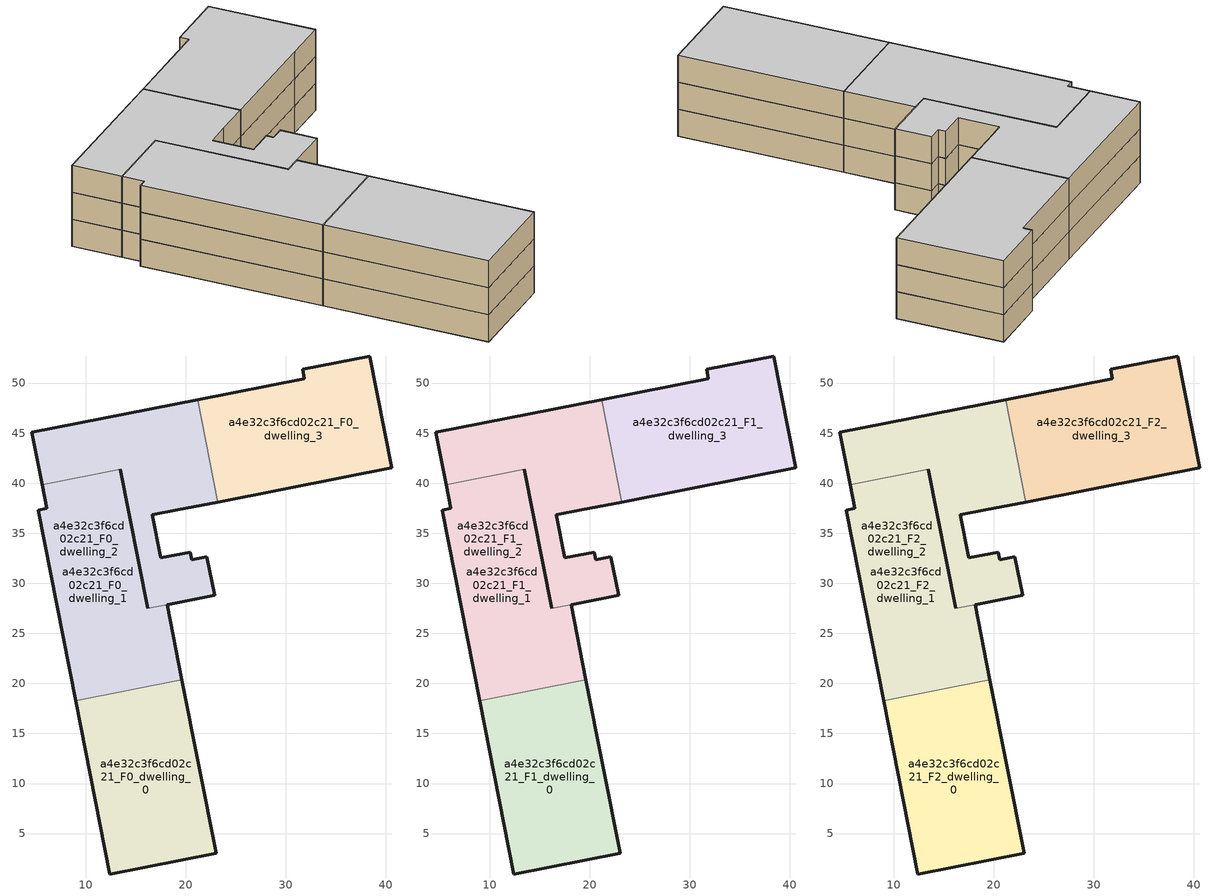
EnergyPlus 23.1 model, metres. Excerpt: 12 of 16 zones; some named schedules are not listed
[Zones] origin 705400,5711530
a4e32c3f6cd02c21_F0_dwelling_0
 floor ground (EU_floor_Construction): 23.05,3.04 19.63,20.36 9.01,18.27 12.43,0.96 z0
 wall outside (EU_wall_Construction): 19.63,20.36 23.05,3.04 12.43,0.96 9.01,18.27 z0:3
 wall to a4e32c3f6cd02c21_F0_dwelling_1 (EU_wall_Construction): 9.01,18.27 19.63,20.36 z0:3
a4e32c3f6cd02c21_F0_dwelling_1
 floor ground (EU_floor_Construction): 22.88,28.79 22.12,32.66 20.61,32.36 20.45,33.13 17.51,32.55 16.67,36.83 19.2,37.33 23.21,38.11 21.2,48.32 4.63,45.07 5.67,39.83 13.48,41.37 16.22,27.49 18.15,27.87 z0; 19.63,20.36 18.15,27.87 16.22,27.49 13.48,41.37 5.67,39.83 6.13,37.49 5.25,37.32 9.01,18.27 z0
 wall outside (EU_wall_Construction): 9.01,18.27 5.25,37.32 6.13,37.49 5.67,39.83 / 13.48,41.37 16.22,27.49 / 18.15,27.87 19.63,20.36 z0:3
 wall to a4e32c3f6cd02c21_F0_dwelling_2 (EU_wall_Construction): 5.67,39.83 13.48,41.37 / 16.22,27.49 18.15,27.87 z0:3
a4e32c3f6cd02c21_F0_dwelling_2
 floor ground (EU_floor_Construction): 22.88,28.79 22.12,32.66 20.61,32.36 20.45,33.13 17.51,32.55 16.67,36.83 19.2,37.33 23.21,38.11 21.2,48.32 4.63,45.07 5.67,39.83 13.48,41.37 16.22,27.49 18.15,27.87 z0; 19.63,20.36 18.15,27.87 16.22,27.49 13.48,41.37 5.67,39.83 6.13,37.49 5.25,37.32 9.01,18.27 z0
 wall outside (EU_wall_Construction): 16.22,27.49 13.48,41.37 / 5.67,39.83 4.64,45.07 21.2,48.32 / 23.21,38.11 19.2,37.33 16.67,36.83 17.52,32.55 20.45,33.13 20.61,32.36 22.12,32.66 22.89,28.79 18.16,27.87 18.15,27.87 z0:3
 wall to a4e32c3f6cd02c21_F0_dwelling_3 (EU_wall_Construction): 21.2,48.32 23.21,38.11 z0:3
a4e32c3f6cd02c21_F0_dwelling_3
 floor ground (EU_floor_Construction): 40.57,41.53 38.37,52.71 31.67,51.39 31.86,50.42 21.2,48.32 23.21,38.11 35.77,40.57 z0
 wall outside (EU_wall_Construction): 21.2,48.32 31.86,50.42 31.67,51.39 38.37,52.71 40.57,41.53 35.77,40.57 23.21,38.11 z0:3
a4e32c3f6cd02c21_F1_dwelling_0
 floor to a4e32c3f6cd02c21_F0_dwelling_0 (EU_floor_Construction): 23.05,3.04 19.63,20.36 9.01,18.27 12.43,0.96 z3
 wall outside (EU_wall_Construction): 19.63,20.36 23.05,3.04 12.43,0.96 9.01,18.27 z3:6
 wall to a4e32c3f6cd02c21_F1_dwelling_1 (EU_wall_Construction): 9.01,18.27 19.63,20.36 z3:6
a4e32c3f6cd02c21_F1_dwelling_1
 floor outside (EU_floor_Construction): 19.63,20.36 18.15,27.87 16.22,27.49 13.48,41.37 5.67,39.83 6.13,37.49 5.25,37.32 9.01,18.27 z3; 22.88,28.79 22.12,32.66 20.61,32.36 20.45,33.13 17.51,32.55 16.67,36.83 19.2,37.33 23.21,38.11 21.2,48.32 4.63,45.07 5.67,39.83 13.48,41.37 16.22,27.49 18.15,27.87 z3
 wall outside (EU_wall_Construction): 9.01,18.27 5.25,37.32 6.13,37.49 5.67,39.83 / 13.48,41.37 16.22,27.49 / 18.15,27.87 19.63,20.36 z3:6
 wall to a4e32c3f6cd02c21_F1_dwelling_2 (EU_wall_Construction): 5.67,39.83 13.48,41.37 / 16.22,27.49 18.15,27.87 z3:6
a4e32c3f6cd02c21_F1_dwelling_2
 floor to a4e32c3f6cd02c21_F0_dwelling_2 (EU_floor_Construction): 19.63,20.36 18.15,27.87 16.22,27.49 13.48,41.37 5.67,39.83 6.13,37.49 5.25,37.32 9.01,18.27 z3; 22.88,28.79 22.12,32.66 20.61,32.36 20.45,33.13 17.51,32.55 16.67,36.83 19.2,37.33 23.21,38.11 21.2,48.32 4.63,45.07 5.67,39.83 13.48,41.37 16.22,27.49 18.15,27.87 z3
 wall outside (EU_wall_Construction): 16.22,27.49 13.48,41.37 / 5.67,39.83 4.64,45.07 21.2,48.32 / 23.21,38.11 19.2,37.33 16.67,36.83 17.52,32.55 20.45,33.13 20.61,32.36 22.12,32.66 22.89,28.79 18.16,27.87 18.15,27.87 z3:6
 wall to a4e32c3f6cd02c21_F1_dwelling_3 (EU_wall_Construction): 21.2,48.32 23.21,38.11 z3:6
a4e32c3f6cd02c21_F1_dwelling_3
 floor to a4e32c3f6cd02c21_F0_dwelling_3 (EU_floor_Construction): 40.57,41.53 38.37,52.71 31.67,51.39 31.86,50.42 21.2,48.32 23.21,38.11 35.77,40.57 z3
 wall outside (EU_wall_Construction): 21.2,48.32 31.86,50.42 31.67,51.39 38.37,52.71 40.57,41.53 35.77,40.57 23.21,38.11 z3:6
a4e32c3f6cd02c21_F2_dwelling_0
 floor to a4e32c3f6cd02c21_F1_dwelling_0 (EU_floor_Construction): 23.05,3.04 19.63,20.36 9.01,18.27 12.43,0.96 z6
 wall outside (EU_wall_Construction): 19.63,20.36 23.05,3.04 12.43,0.96 9.01,18.27 z6:9
 wall to a4e32c3f6cd02c21_F2_dwelling_1 (EU_wall_Construction): 9.01,18.27 19.63,20.36 z6:9
 ceiling to a4e32c3f6cd02c21_F3_dwelling_0 (EU_floor_Construction): 19.63,20.36 23.05,3.04 12.43,0.96 9.01,18.27 z9
a4e32c3f6cd02c21_F2_dwelling_1
 floor outside (EU_floor_Construction): 19.63,20.36 18.15,27.87 16.22,27.49 13.48,41.37 5.67,39.83 6.13,37.49 5.25,37.32 9.01,18.27 z6; 22.88,28.79 22.12,32.66 20.61,32.36 20.45,33.13 17.51,32.55 16.67,36.83 19.2,37.33 23.21,38.11 21.2,48.32 4.63,45.07 5.67,39.83 13.48,41.37 16.22,27.49 18.15,27.87 z6
 wall outside (EU_wall_Construction): 9.01,18.27 5.25,37.32 6.13,37.49 5.67,39.83 / 13.48,41.37 16.22,27.49 / 18.15,27.87 19.63,20.36 z6:9
 wall to a4e32c3f6cd02c21_F2_dwelling_2 (EU_wall_Construction): 5.67,39.83 13.48,41.37 / 16.22,27.49 18.15,27.87 z6:9
 ceiling to a4e32c3f6cd02c21_F3_dwelling_2 (EU_floor_Construction): 13.48,41.37 16.22,27.49 18.15,27.87 19.63,20.36 9.01,18.27 5.25,37.32 6.13,37.49 5.67,39.83 z9; 21.2,48.32 23.21,38.11 19.2,37.33 16.67,36.83 17.51,32.55 20.45,33.13 20.61,32.36 22.12,32.66 22.88,28.79 18.15,27.87 16.22,27.49 13.48,41.37 5.67,39.83 4.63,45.07 z9
a4e32c3f6cd02c21_F2_dwelling_2
 floor to a4e32c3f6cd02c21_F1_dwelling_2 (EU_floor_Construction): 19.63,20.36 18.15,27.87 16.22,27.49 13.48,41.37 5.67,39.83 6.13,37.49 5.25,37.32 9.01,18.27 z6; 22.88,28.79 22.12,32.66 20.61,32.36 20.45,33.13 17.51,32.55 16.67,36.83 19.2,37.33 23.21,38.11 21.2,48.32 4.63,45.07 5.67,39.83 13.48,41.37 16.22,27.49 18.15,27.87 z6
 wall outside (EU_wall_Construction): 16.22,27.49 13.48,41.37 / 5.67,39.83 4.64,45.07 21.2,48.32 / 23.21,38.11 19.2,37.33 16.67,36.83 17.52,32.55 20.45,33.13 20.61,32.36 22.12,32.66 22.89,28.79 18.16,27.87 18.15,27.87 z6:9
 wall to a4e32c3f6cd02c21_F2_dwelling_3 (EU_wall_Construction): 21.2,48.32 23.21,38.11 z6:9
 ceiling to a4e32c3f6cd02c21_F3_dwelling_2 (EU_floor_Construction): 13.48,41.37 16.22,27.49 18.15,27.87 19.63,20.36 9.01,18.27 5.25,37.32 6.13,37.49 5.67,39.83 z9; 21.2,48.32 23.21,38.11 19.2,37.33 16.67,36.83 17.51,32.55 20.45,33.13 20.61,32.36 22.12,32.66 22.88,28.79 18.15,27.87 16.22,27.49 13.48,41.37 5.67,39.83 4.63,45.07 z9
a4e32c3f6cd02c21_F2_dwelling_3
 floor to a4e32c3f6cd02c21_F1_dwelling_3 (EU_floor_Construction): 40.57,41.53 38.37,52.71 31.67,51.39 31.86,50.42 21.2,48.32 23.21,38.11 35.77,40.57 z6
 wall outside (EU_wall_Construction): 21.2,48.32 31.86,50.42 31.67,51.39 38.37,52.71 40.57,41.53 35.77,40.57 23.21,38.11 z6:9
 ceiling to a4e32c3f6cd02c21_F3_dwelling_3 (EU_floor_Construction): 38.37,52.71 40.57,41.53 35.77,40.57 23.21,38.11 21.2,48.32 31.86,50.42 31.67,51.39 z9
[Building]
EU S2 Campaign: North Axis=0; Terrain=City; Solar Distribution=FullExterior
[Site:Location]
London: Latitude=51.5; Longitude=-0.5; Time Zone=0; Elevation=25
[SizingPeriod:WeatherFileDays]
AnnualSizingPeriod: Begin Month=1; Begin Day of Month=1; End Month=12; End Day of Month=31; Day of Week for Start Day=Monday; Use Weather File Daylight Saving Period=No; Use Weather File Rain and Snow Indicators=No
[MATERIAL]
EU_InternalMass_Material: Roughness=MediumRough; Thickness=0.1; Conductivity=1; Density=1800; Specific Heat=900; Thermal Absorptance=0.9; Solar Absorptance=0.7; Visible Absorptance=0.7
[MATERIAL:NOMASS] Roughness=MediumRough; Thermal Absorptance=0.9; Solar Absorptance=0.7; Visible Absorptance=0.7
Name | Thermal Resistance
EU_wall_NoMass | 3.06955
EU_floor_NoMass | 3.75167
[CONSTRUCTION]
EU_wall_Construction: EU_wall_NoMass
EU_floor_Construction: EU_floor_NoMass
EU_InternalMass_Construction: EU_InternalMass_Material
[ZONE] Type=1; Multiplier=1; Ceiling Height=autocalculate; Floor Area=autocalculate; Part of Total Floor Area=Yes
Name | Volume
a4e32c3f6cd02c21_F0_dwelling_0; a4e32c3f6cd02c21_F1_dwelling_0; a4e32c3f6cd02c21_F2_dwelling_0 | 572.815
a4e32c3f6cd02c21_F0_dwelling_1; a4e32c3f6cd02c21_F1_dwelling_1; a4e32c3f6cd02c21_F2_dwelling_1; a4e32c3f6cd02c21_F0_dwelling_2; a4e32c3f6cd02c21_F1_dwelling_2; a4e32c3f6cd02c21_F2_dwelling_2 | 1145.61
a4e32c3f6cd02c21_F0_dwelling_3; a4e32c3f6cd02c21_F1_dwelling_3; a4e32c3f6cd02c21_F2_dwelling_3 | 572.771
[INTERNALMASS] Construction=EU_InternalMass_Construction
Name | Zone or ZoneList | Surface Area
a4e32c3f6cd02c21_F0_dwelling_0_EU_InternalMass | a4e32c3f6cd02c21_F0_dwelling_0 | 190.938
a4e32c3f6cd02c21_F0_dwelling_1_EU_InternalMass | a4e32c3f6cd02c21_F0_dwelling_1 | 205.959
a4e32c3f6cd02c21_F0_dwelling_2_EU_InternalMass | a4e32c3f6cd02c21_F0_dwelling_2 | 175.91
a4e32c3f6cd02c21_F0_dwelling_3_EU_InternalMass | a4e32c3f6cd02c21_F0_dwelling_3 | 190.922
a4e32c3f6cd02c21_F1_dwelling_0_EU_InternalMass | a4e32c3f6cd02c21_F1_dwelling_0 | 190.938
a4e32c3f6cd02c21_F1_dwelling_1_EU_InternalMass | a4e32c3f6cd02c21_F1_dwelling_1 | 205.959
a4e32c3f6cd02c21_F1_dwelling_2_EU_InternalMass | a4e32c3f6cd02c21_F1_dwelling_2 | 175.91
a4e32c3f6cd02c21_F1_dwelling_3_EU_InternalMass | a4e32c3f6cd02c21_F1_dwelling_3 | 190.922
a4e32c3f6cd02c21_F2_dwelling_0_EU_InternalMass | a4e32c3f6cd02c21_F2_dwelling_0 | 190.938
a4e32c3f6cd02c21_F2_dwelling_1_EU_InternalMass | a4e32c3f6cd02c21_F2_dwelling_1 | 205.959
a4e32c3f6cd02c21_F2_dwelling_2_EU_InternalMass | a4e32c3f6cd02c21_F2_dwelling_2 | 175.91
a4e32c3f6cd02c21_F2_dwelling_3_EU_InternalMass | a4e32c3f6cd02c21_F2_dwelling_3 | 190.922
[OTHEREQUIPMENT] Fuel Type=Electricity; Design Level Calculation Method=Watts/Area; Power per Zone Floor Area=1; Fraction Latent=0; Fraction Radiant=0; Fraction Lost=0; Carbon Dioxide Generation Rate=0; EndUse Subcategory=EU_Step8_InternalGains
Name | Zone or ZoneList or Space or SpaceList | Schedule
EU_Step8_InternalGain_a4e32c3f6cd02c21_F0_dwelling_0_f000 | a4e32c3f6cd02c21_F0_dwelling_0 | EU_Step8_GainSchedule_a4e32c3f6cd02c21_F0_dwelling_0_f000
EU_Step8_InternalGain_a4e32c3f6cd02c21_F0_dwelling_1_f000 | a4e32c3f6cd02c21_F0_dwelling_1 | EU_Step8_GainSchedule_a4e32c3f6cd02c21_F0_dwelling_1_f000
EU_Step8_InternalGain_a4e32c3f6cd02c21_F0_dwelling_2_f000 | a4e32c3f6cd02c21_F0_dwelling_2 | EU_Step8_GainSchedule_a4e32c3f6cd02c21_F0_dwelling_2_f000
EU_Step8_InternalGain_a4e32c3f6cd02c21_F0_dwelling_3_f000 | a4e32c3f6cd02c21_F0_dwelling_3 | EU_Step8_GainSchedule_a4e32c3f6cd02c21_F0_dwelling_3_f000
EU_Step8_InternalGain_a4e32c3f6cd02c21_F1_dwelling_0_f000 | a4e32c3f6cd02c21_F1_dwelling_0 | EU_Step8_GainSchedule_a4e32c3f6cd02c21_F1_dwelling_0_f000
EU_Step8_InternalGain_a4e32c3f6cd02c21_F1_dwelling_1_f000 | a4e32c3f6cd02c21_F1_dwelling_1 | EU_Step8_GainSchedule_a4e32c3f6cd02c21_F1_dwelling_1_f000
EU_Step8_InternalGain_a4e32c3f6cd02c21_F1_dwelling_2_f000 | a4e32c3f6cd02c21_F1_dwelling_2 | EU_Step8_GainSchedule_a4e32c3f6cd02c21_F1_dwelling_2_f000
EU_Step8_InternalGain_a4e32c3f6cd02c21_F1_dwelling_3_f000 | a4e32c3f6cd02c21_F1_dwelling_3 | EU_Step8_GainSchedule_a4e32c3f6cd02c21_F1_dwelling_3_f000
EU_Step8_InternalGain_a4e32c3f6cd02c21_F2_dwelling_0_f000 | a4e32c3f6cd02c21_F2_dwelling_0 | EU_Step8_GainSchedule_a4e32c3f6cd02c21_F2_dwelling_0_f000
EU_Step8_InternalGain_a4e32c3f6cd02c21_F2_dwelling_1_f000 | a4e32c3f6cd02c21_F2_dwelling_1 | EU_Step8_GainSchedule_a4e32c3f6cd02c21_F2_dwelling_1_f000
EU_Step8_InternalGain_a4e32c3f6cd02c21_F2_dwelling_2_f000 | a4e32c3f6cd02c21_F2_dwelling_2 | EU_Step8_GainSchedule_a4e32c3f6cd02c21_F2_dwelling_2_f000
EU_Step8_InternalGain_a4e32c3f6cd02c21_F2_dwelling_3_f000 | a4e32c3f6cd02c21_F2_dwelling_3 | EU_Step8_GainSchedule_a4e32c3f6cd02c21_F2_dwelling_3_f000
[ZONEVENTILATION:DESIGNFLOWRATE] Schedule=EU_AlwaysOn; Design Flow Rate Calculation Method=AirChanges/Hour; Air Changes per Hour=0.493607; Ventilation Type=Natural; Fan Pressure Rise=0; Fan Total Efficiency=1; Constant Term Coefficient=1; Temperature Term Coefficient=0; Velocity Term Coefficient=0; Velocity Squared Term Coefficient=0; Minimum Indoor Temperature=-100; Maximum Indoor Temperature=100; Delta Temperature=-100; Minimum Outdoor Temperature=-100; Maximum Outdoor Temperature=100; Maximum Wind Speed=40
Name | Zone or ZoneList or Space or SpaceList
EU_ConstantAir_a4e32c3f6cd02c21_F0_dwelling_0 | a4e32c3f6cd02c21_F0_dwelling_0
EU_ConstantAir_a4e32c3f6cd02c21_F0_dwelling_1 | a4e32c3f6cd02c21_F0_dwelling_1
EU_ConstantAir_a4e32c3f6cd02c21_F0_dwelling_2 | a4e32c3f6cd02c21_F0_dwelling_2
EU_ConstantAir_a4e32c3f6cd02c21_F0_dwelling_3 | a4e32c3f6cd02c21_F0_dwelling_3
EU_ConstantAir_a4e32c3f6cd02c21_F1_dwelling_0 | a4e32c3f6cd02c21_F1_dwelling_0
EU_ConstantAir_a4e32c3f6cd02c21_F1_dwelling_1 | a4e32c3f6cd02c21_F1_dwelling_1
EU_ConstantAir_a4e32c3f6cd02c21_F1_dwelling_2 | a4e32c3f6cd02c21_F1_dwelling_2
EU_ConstantAir_a4e32c3f6cd02c21_F1_dwelling_3 | a4e32c3f6cd02c21_F1_dwelling_3
EU_ConstantAir_a4e32c3f6cd02c21_F2_dwelling_0 | a4e32c3f6cd02c21_F2_dwelling_0
EU_ConstantAir_a4e32c3f6cd02c21_F2_dwelling_1 | a4e32c3f6cd02c21_F2_dwelling_1
EU_ConstantAir_a4e32c3f6cd02c21_F2_dwelling_2 | a4e32c3f6cd02c21_F2_dwelling_2
EU_ConstantAir_a4e32c3f6cd02c21_F2_dwelling_3 | a4e32c3f6cd02c21_F2_dwelling_3
[HVACTEMPLATE:THERMOSTAT] Constant Heating Setpoint=20; Constant Cooling Setpoint=50
EU_HeatOnly_a4e32c3f6cd02c21_F0_dwelling_0; EU_HeatOnly_a4e32c3f6cd02c21_F0_dwelling_1; EU_HeatOnly_a4e32c3f6cd02c21_F0_dwelling_2; EU_HeatOnly_a4e32c3f6cd02c21_F0_dwelling_3; EU_HeatOnly_a4e32c3f6cd02c21_F1_dwelling_0; EU_HeatOnly_a4e32c3f6cd02c21_F1_dwelling_1; EU_HeatOnly_a4e32c3f6cd02c21_F1_dwelling_2; EU_HeatOnly_a4e32c3f6cd02c21_F1_dwelling_3; EU_HeatOnly_a4e32c3f6cd02c21_F2_dwelling_0; EU_HeatOnly_a4e32c3f6cd02c21_F2_dwelling_1; EU_HeatOnly_a4e32c3f6cd02c21_F2_dwelling_2; EU_HeatOnly_a4e32c3f6cd02c21_F2_dwelling_3; EU_HeatOnly_a4e32c3f6cd02c21_F3_dwelling_0; EU_HeatOnly_a4e32c3f6cd02c21_F3_dwelling_1; EU_HeatOnly_a4e32c3f6cd02c21_F3_dwelling_2; EU_HeatOnly_a4e32c3f6cd02c21_F3_dwelling_3
[HVACTEMPLATE:ZONE:IDEALLOADSAIRSYSTEM] System Availability Schedule=EU_AlwaysOn; Maximum Heating Supply Air Temperature=50; Minimum Cooling Supply Air Temperature=13; Maximum Heating Supply Air Humidity Ratio=0.0156; Minimum Cooling Supply Air Humidity Ratio=0.0077; Heating Limit=NoLimit; Cooling Limit=NoLimit; Heating Availability Schedule=EU_AlwaysOn; Cooling Availability Schedule=EU_CoolingOff; Dehumidification Control Type=ConstantSensibleHeatRatio; Cooling Sensible Heat Ratio=0.7; Dehumidification Setpoint=60; Humidification Control Type=None; Humidification Setpoint=30; Outdoor Air Method=None; Outdoor Air Flow Rate per Person=0.00944; Outdoor Air Flow Rate per Zone Floor Area=0; Outdoor Air Flow Rate per Zone=0; Demand Controlled Ventilation Type=None; Outdoor Air Economizer Type=NoEconomizer; Heat Recovery Type=None; Sensible Heat Recovery Effectiveness=0.7; Latent Heat Recovery Effectiveness=0.65
Name | Template Thermostat
a4e32c3f6cd02c21_F0_dwelling_0 | EU_HeatOnly_a4e32c3f6cd02c21_F0_dwelling_0
a4e32c3f6cd02c21_F0_dwelling_1 | EU_HeatOnly_a4e32c3f6cd02c21_F0_dwelling_1
a4e32c3f6cd02c21_F0_dwelling_2 | EU_HeatOnly_a4e32c3f6cd02c21_F0_dwelling_2
a4e32c3f6cd02c21_F0_dwelling_3 | EU_HeatOnly_a4e32c3f6cd02c21_F0_dwelling_3
a4e32c3f6cd02c21_F1_dwelling_0 | EU_HeatOnly_a4e32c3f6cd02c21_F1_dwelling_0
a4e32c3f6cd02c21_F1_dwelling_1 | EU_HeatOnly_a4e32c3f6cd02c21_F1_dwelling_1
a4e32c3f6cd02c21_F1_dwelling_2 | EU_HeatOnly_a4e32c3f6cd02c21_F1_dwelling_2
a4e32c3f6cd02c21_F1_dwelling_3 | EU_HeatOnly_a4e32c3f6cd02c21_F1_dwelling_3
a4e32c3f6cd02c21_F2_dwelling_0 | EU_HeatOnly_a4e32c3f6cd02c21_F2_dwelling_0
a4e32c3f6cd02c21_F2_dwelling_1 | EU_HeatOnly_a4e32c3f6cd02c21_F2_dwelling_1
a4e32c3f6cd02c21_F2_dwelling_2 | EU_HeatOnly_a4e32c3f6cd02c21_F2_dwelling_2
a4e32c3f6cd02c21_F2_dwelling_3 | EU_HeatOnly_a4e32c3f6cd02c21_F2_dwelling_3
[SIZING:ZONE] Zone Cooling Design Supply Air Temperature Input Method=SupplyAirTemperature; Zone Cooling Design Supply Air Temperature=13; Zone Heating Design Supply Air Temperature Input Method=SupplyAirTemperature; Zone Heating Design Supply Air Temperature=50; Zone Cooling Design Supply Air Humidity Ratio=0.008; Zone Heating Design Supply Air Humidity Ratio=0.008; Cooling Design Air Flow Method=DesignDay; Cooling Design Air Flow Rate=0; Cooling Minimum Air Flow per Zone Floor Area=0.000762; Cooling Minimum Air Flow=0; Cooling Minimum Air Flow Fraction=0.2; Heating Design Air Flow Method=DesignDay; Heating Design Air Flow Rate=0; Heating Maximum Air Flow per Zone Floor Area=0.002032; Heating Maximum Air Flow=0.141576; Heating Maximum Air Flow Fraction=0.3; Account for Dedicated Outdoor Air System=No; Dedicated Outdoor Air System Control Strategy=NeutralSupplyAir; Dedicated Outdoor Air Low Setpoint Temperature for Design=autosize; Dedicated Outdoor Air High Setpoint Temperature for Design=autosize; Zone Load Sizing Method=Sensible Load Only No Latent Load; Zone Latent Cooling Design Supply Air Humidity Ratio Input Method=HumidityRatioDifference; Zone Cooling Design Supply Air Humidity Ratio Difference=0.005; Zone Latent Heating Design Supply Air Humidity Ratio Input Method=HumidityRatioDifference; Zone Humidification Design Supply Air Humidity Ratio Difference=0.005
a4e32c3f6cd02c21_F0_dwelling_0; a4e32c3f6cd02c21_F0_dwelling_1; a4e32c3f6cd02c21_F0_dwelling_2; a4e32c3f6cd02c21_F0_dwelling_3; a4e32c3f6cd02c21_F1_dwelling_0; a4e32c3f6cd02c21_F1_dwelling_1; a4e32c3f6cd02c21_F1_dwelling_2; a4e32c3f6cd02c21_F1_dwelling_3; a4e32c3f6cd02c21_F2_dwelling_0; a4e32c3f6cd02c21_F2_dwelling_1; a4e32c3f6cd02c21_F2_dwelling_2; a4e32c3f6cd02c21_F2_dwelling_3
[SCHEDULE:FILE] Column Number=1; Rows to Skip at Top=0; Number of Hours of Data=8760; Column Separator=Comma; Interpolate to Timestep=No; Minutes per Item=60; Adjust Schedule for Daylight Savings=Yes
Name | File
EU_Step8_GainSchedule_a4e32c3f6cd02c21_F0_dwelling_0_f000 | ../../schedules/a4e32c3f6cd02c21/a4e32c3f6cd02c21_F0_dwelling_0_f000_gain.csv
EU_Step8_GainSchedule_a4e32c3f6cd02c21_F0_dwelling_1_f000 | ../../schedules/a4e32c3f6cd02c21/a4e32c3f6cd02c21_F0_dwelling_1_f000_gain.csv
EU_Step8_GainSchedule_a4e32c3f6cd02c21_F0_dwelling_2_f000 | ../../schedules/a4e32c3f6cd02c21/a4e32c3f6cd02c21_F0_dwelling_2_f000_gain.csv
